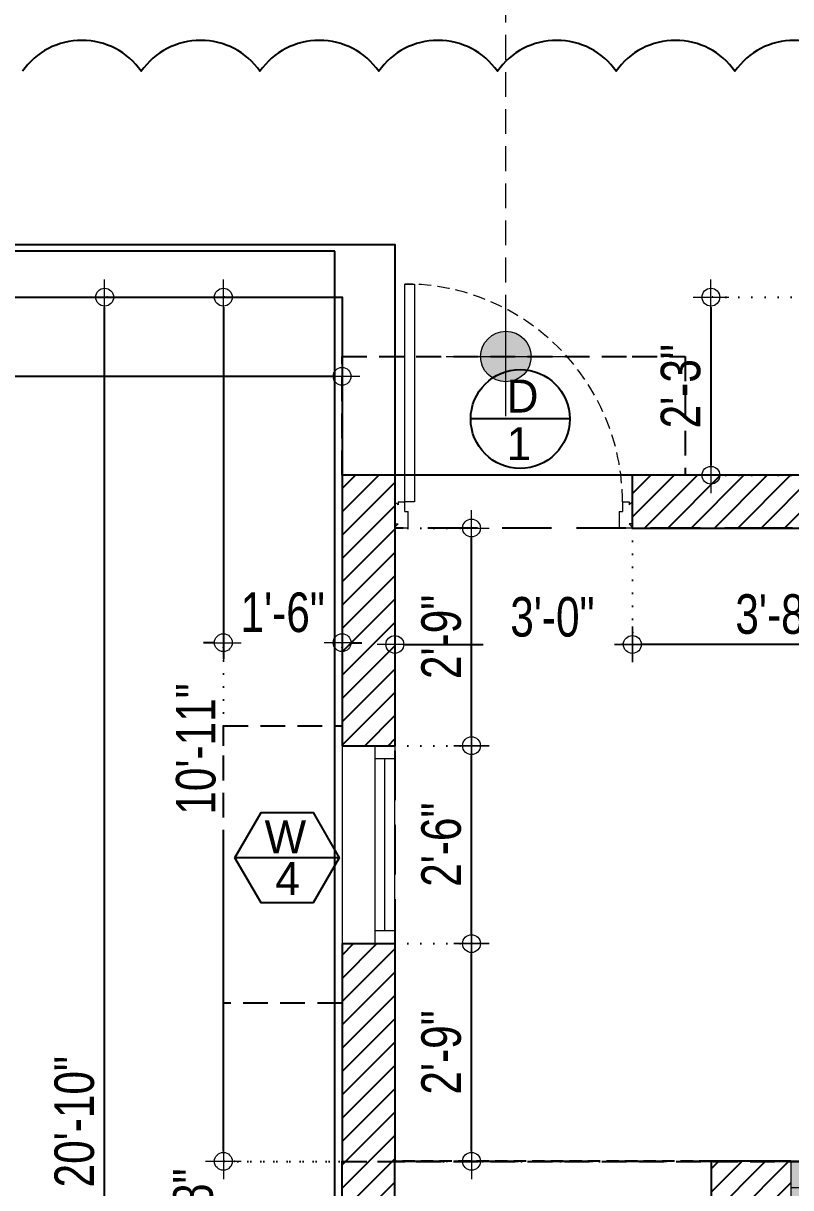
# Model space of a CAD drawing. Header units: inches. Extents: x 13 to 21264, y -72369 to -55.
# Drawn here: x 7017.3 to 7133.6, y -71150.6 to -70974.1 of the extents above; entities that cross this region are included whole.
import ezdxf

# ---------------------------------------------------------------- set-up
doc = ezdxf.new("R2010")
doc.units = ezdxf.units.IN
doc.header["$LTSCALE"] = 15
doc.header["$MEASUREMENT"] = 0
doc.header["$PDMODE"] = 34
for name, pattern in [('DOT2', [0.125, 0, -0.125]), ('HIDDEN', [0.375, 0.25, -0.125]), ('HIDDEN2', [0.1875, 0.125, -0.0625])]:
    doc.linetypes.add(name, pattern=pattern)
doc.layers.get('0').update_dxf_attribs({"linetype": 'CONTINUOUS', "lineweight": 13})
doc.layers.get('DEFPOINTS').update_dxf_attribs({"linetype": 'CONTINUOUS', "lineweight": 13})
for name, color, linetype, lineweight in [('AR-COL-TYP', 2, 'CONTINUOUS', 13), ('DOOR', 17, 'CONTINUOUS', 13), ('INNER DIM', 30, 'CONTINUOUS', 13), ('WIN', 152, 'CONTINUOUS', 13)]:
    doc.layers.add(name, color=color, linetype=linetype, lineweight=lineweight)
doc.layers.add('BOXTEXT', color=232, linetype='CONTINUOUS', true_color=0xbd005e)
doc.styles.add('rob', font='')
doc.styles.add('RS', font='', dxfattribs={"width": 0.8})
doc.styles.get('rob').set_extended_font_data('Century Gothic')
doc.styles.get('RS').set_extended_font_data('Century Gothic')
doc.dimstyles.new('SECTION DIM', dxfattribs={"dimscale": 0.6, "dimtxt": 9, "dimasz": 2, "dimexe": 0, "dimexo": 0, "dimgap": 1, "dimtad": 1, "dimzin": 3, "dimdsep": 46, "dimlunit": 4, "dimtxsty": 'RS', "dimblk1": 'CUT', "dimblk2": 'CUT', "dimsah": 1, "dimcen": 0, "dimclrd": 251, "dimclre": 21, "dimclrt": 4, "dimadec": 0, "dimazin": 0, "dimtfac": 1, "dimtix": 1, "dimtofl": 0, "dimtmove": 2, "dimatfit": 3, "dimfxl": 0, "dimtolj": 1, "dimtzin": 3, "dimarcsym": 0})
doc.dimstyles.new('WORKING DIM-altura', dxfattribs={"dimscale": 0, "dimtxt": 6, "dimasz": 1.5, "dimexe": 0, "dimexo": 0, "dimgap": 2, "dimtad": 1, "dimzin": 3, "dimdsep": 46, "dimlunit": 4, "dimtxsty": 'RS', "dimblk1": 'CUT-15', "dimblk2": 'CUT-15', "dimsah": 1, "dimcen": 0, "dimclrd": 49, "dimclre": 109, "dimclrt": 41, "dimadec": 0, "dimazin": 0, "dimtfac": 0.75, "dimtix": 1, "dimtofl": 0, "dimtmove": 2, "dimatfit": 2, "dimldrblk": 'CUT-15', "dimfxl": 1, "dimtolj": 1, "dimtzin": 3, "dimlwd": -1, "dimlwe": -1, "dimarcsym": 0})
pattern_1 = [(45, (12408.4696, -1712.1522), (-1.76776695, 1.76776695), [])]

# ---------------------------------------------------------------- blocks, each defined once
blk = doc.blocks.new('*U142')
at = {"layer": 'WIN', "ltscale": 2}
for p, q in [((0, 0), (30, 0)), ((2, -5), (0, -5)), ((0, -5), (0, -8)), ((28, -5), (2, -5)), ((2, -8), (2, -5)), ((30, -5), (28, -5)), ((28, -5), (28, -8)), ((30, -8), (30, -5)), ((28, -6.5), (2, -6.5)), ((0, -8), (2, -8)), ((28, -8), (2, -8)), ((28, -8), (30, -8))]:
    blk.add_line(p, q, dxfattribs=at)
blk = doc.blocks.new('ty col')
at = {"layer": 'AR-COL-TYP'}
h = blk.add_hatch(color=250, dxfattribs=at)
h.dxf.hatch_style = 1
h.paths.add_polyline_path([(-4.02, -20), (3.98, -20), (3.98, 4), (-4.02, 4)])
at = {"layer": 'AR-COL-TYP', "color": 5}
for p, q in [((-0.02, 4, 0), (-0.02, -20, 0)), ((-4.02, -16, 0), (3.98, -16, 0))]:
    blk.add_line(p, q, dxfattribs=at)
at = {"layer": 'AR-COL-TYP', "elevation": 0}
blk.add_lwpolyline([(-4.02, -20), (3.98, -20), (3.98, 4), (-4.02, 4)], close=True, dxfattribs=at)
blk = doc.blocks.new('CUT')
at = {"layer": 'INNER DIM', "color": 9}
blk.add_line((0, 1.8), (0, -1.8), dxfattribs=at)
at = {"layer": 'INNER DIM', "color": 8}
blk.add_line((-1.8, 0), (1.8, 0), dxfattribs=at)
at = {"layer": 'INNER DIM', "color": 9}
blk.add_circle((0, 0), 0.9, dxfattribs=at)
blk = doc.blocks.new('*D1279')
at = {"color": 0, "lineweight": -2, "transparency": 16777216}
for p, q in [((7047.6, -71145.14), (7047.6, -71143.64)), ((7047.6, -71156.14), (7047.6, -71157.64))]:
    blk.add_line(p, q, dxfattribs=at)
at = {"color": 21, "linetype": 'DOT2', "lineweight": -2, "transparency": 16777216}
for p, q in [((7108.6, -71146.64), (7047.6, -71146.64)), ((7065.6, -71154.64), (7047.6, -71154.64))]:
    blk.add_line(p, q, dxfattribs=at)
at = {"layer": 'DEFPOINTS', "color": 0, "transparency": 16777216}
for p in [(7047.6, -71146.64), (7108.6, -71146.64, 0.01), (7065.6, -71154.64, 0.01)]:
    blk.add_point(p, dxfattribs=at)
at = {"color": 0, "lineweight": -2, "transparency": 16777216, "xscale": 1.5, "yscale": 1.5, "zscale": 1.5}
for p, rotation in [((7047.6, -71146.64), 270), ((7047.6, -71154.64), 90)]:
    blk.add_blockref('CUT', p, dxfattribs=dict(at, rotation=rotation))
at = {"color": 0, "lineweight": -2, "transparency": 16777216, "insert": (7043.03, -71150.64), "char_height": 6, "attachment_point": 5, "rotation": 90, "style": 'RS'}
blk.add_mtext('\\A1;8"', dxfattribs=at)
blk = doc.blocks.new('*D1280')
at = {"color": 21, "linetype": 'DOT2', "lineweight": -2, "transparency": 16777216}
for p, q in [((7065.6, -71015.63), (7029.6, -71015.63)), ((7069.6, -71265.63), (7029.6, -71265.63))]:
    blk.add_line(p, q, dxfattribs=at)
at = {"color": 0, "lineweight": -2, "transparency": 16777216}
blk.add_line((7029.6, -71264.13), (7029.6, -71017.13), dxfattribs=at)
at = {"layer": 'DEFPOINTS', "color": 0, "transparency": 16777216}
for p in [(7029.6, -71015.63), (7065.6, -71015.63, 0.01), (7069.6, -71265.63, 0.01)]:
    blk.add_point(p, dxfattribs=at)
at = {"color": 0, "lineweight": -2, "transparency": 16777216, "xscale": 1.5, "yscale": 1.5, "zscale": 1.5}
for p, rotation in [((7029.6, -71015.63), 90), ((7029.6, -71265.63), 270)]:
    blk.add_blockref('CUT', p, dxfattribs=dict(at, rotation=rotation))
at = {"color": 0, "lineweight": -2, "transparency": 16777216, "insert": (7025.03, -71140.63), "char_height": 6, "attachment_point": 5, "rotation": 90, "style": 'RS'}
blk.add_mtext('\\A1;20\'-10"', dxfattribs=at)
blk = doc.blocks.new('*D1309')
at = {"color": 21, "linetype": 'DOT2', "lineweight": -2, "transparency": 16777216}
for p, q in [((6797.61, -71015.63), (6797.61, -71027.63)), ((7065.6, -71015.63), (7065.6, -71027.63))]:
    blk.add_line(p, q, dxfattribs=at)
at = {"color": 0, "lineweight": -2, "transparency": 16777216}
blk.add_line((6799.11, -71027.63), (7064.1, -71027.63), dxfattribs=at)
at = {"layer": 'DEFPOINTS', "color": 0, "transparency": 16777216}
for p in [(6797.61, -71015.63), (7065.6, -71015.63, 0.01), (7065.6, -71027.63)]:
    blk.add_point(p, dxfattribs=at)
at = {"color": 0, "lineweight": -2, "transparency": 16777216, "xscale": 1.5, "yscale": 1.5, "zscale": 1.5, "rotation": 180}
blk.add_blockref('CUT', (6797.61, -71027.63), dxfattribs=at)
at = {"color": 0, "lineweight": -2, "transparency": 16777216, "xscale": 1.5, "yscale": 1.5, "zscale": 1.5}
blk.add_blockref('CUT', (7065.6, -71027.63), dxfattribs=at)
at = {"color": 0, "lineweight": -2, "transparency": 16777216, "insert": (6931.61, -71023.06), "char_height": 6, "attachment_point": 5, "style": 'RS'}
blk.add_mtext('\\A1;22\'-4"', dxfattribs=at)
blk = doc.blocks.new('*D1310')
at = {"color": 21, "linetype": 'DOT2', "lineweight": -2, "transparency": 16777216}
for p, q in [((7065.6, -71015.63), (7047.6, -71015.63)), ((7065.6, -71146.64), (7047.6, -71146.64))]:
    blk.add_line(p, q, dxfattribs=at)
at = {"color": 0, "lineweight": -2, "transparency": 16777216}
for p, q in [((7047.6, -71017.13), (7047.6, -71070.45)), ((7047.6, -71145.14), (7047.6, -71097.82))]:
    blk.add_line(p, q, dxfattribs=at)
at = {"layer": 'DEFPOINTS', "color": 0, "transparency": 16777216}
for p in [(7047.6, -71015.63), (7065.6, -71015.63, 0.01), (7065.6, -71146.64, 0.01)]:
    blk.add_point(p, dxfattribs=at)
at = {"color": 0, "lineweight": -2, "transparency": 16777216, "xscale": 1.5, "yscale": 1.5, "zscale": 1.5}
for p, rotation in [((7047.6, -71015.63), 90), ((7047.6, -71146.64), 270)]:
    blk.add_blockref('CUT', p, dxfattribs=dict(at, rotation=rotation))
at = {"color": 0, "lineweight": -2, "transparency": 16777216, "insert": (7043.45, -71084.13), "char_height": 6, "attachment_point": 5, "rotation": 90, "style": 'RS'}
blk.add_mtext('\\A1;10\'-11"', dxfattribs=at)
blk = doc.blocks.new('*D1361')
at = {"color": 21, "linetype": 'DOT2', "lineweight": -2, "transparency": 16777216}
for p, q in [((7073.6, -71050.63), (7073.6, -71068.28)), ((7109.61, -71050.63), (7109.61, -71068.28))]:
    blk.add_line(p, q, dxfattribs=at)
at = {"color": 251, "lineweight": -2, "transparency": 16777216}
for p, q in [((7075.1, -71068.28), (7087, -71068.28)), ((7108.11, -71068.28), (7107.97, -71068.28))]:
    blk.add_line(p, q, dxfattribs=at)
at = {"layer": 'DEFPOINTS', "color": 0, "transparency": 16777216}
for p in [(7073.6, -71050.63, -0.01), (7109.61, -71050.63, -0.01), (7073.6, -71068.28)]:
    blk.add_point(p, dxfattribs=at)
at = {"color": 251, "lineweight": -2, "transparency": 16777216, "xscale": 1.5, "yscale": 1.5, "zscale": 1.5}
for p, rotation in [((7073.6, -71068.28), 179.9999595723075), ((7109.61, -71068.28), 359.9999595723074)]:
    blk.add_blockref('CUT', p, dxfattribs=dict(at, rotation=rotation))
at = {"color": 0, "lineweight": -2, "transparency": 16777216, "insert": (7097.49, -71064.13), "char_height": 6, "attachment_point": 5, "rotation": 360, "style": 'RS'}
blk.add_mtext('\\A1;3\'-0"', dxfattribs=at)
blk = doc.blocks.new('*D1363')
at = {"color": 251, "lineweight": -2, "transparency": 16777216}
for p, q in [((7046.1, -71068.01), (7044.6, -71068.01)), ((7067.1, -71068.01), (7068.6, -71068.01))]:
    blk.add_line(p, q, dxfattribs=at)
at = {"color": 21, "linetype": 'DOT2', "lineweight": -2, "transparency": 16777216}
for p, q in [((7047.6, -71080.63), (7047.6, -71068.01)), ((7065.6, -71080.63), (7065.6, -71068.01))]:
    blk.add_line(p, q, dxfattribs=at)
at = {"layer": 'DEFPOINTS', "color": 0, "transparency": 16777216}
for p in [(7047.6, -71068.01), (7047.6, -71080.63), (7065.6, -71080.63)]:
    blk.add_point(p, dxfattribs=at)
at = {"color": 251, "lineweight": -2, "transparency": 16777216, "xscale": 1.5, "yscale": 1.5, "zscale": 1.5}
for p, rotation in [((7047.6, -71068.01), 359.9997360765959), ((7065.6, -71068.01), 179.9997360765959)]:
    blk.add_blockref('CUT', p, dxfattribs=dict(at, rotation=rotation))
at = {"color": 0, "lineweight": -2, "transparency": 16777216, "insert": (7056.6, -71063.44), "char_height": 6, "attachment_point": 5, "rotation": 359.9997, "style": 'RS'}
blk.add_mtext('\\A1;1\'-6"', dxfattribs=at)
blk = doc.blocks.new('*D1369')
at = {"color": 21, "linetype": 'DOT2', "lineweight": -2, "transparency": 16777216}
for p, q in [((7137.62, -71015.63), (7121.52, -71015.63)), ((7137.62, -71042.63), (7121.52, -71042.63))]:
    blk.add_line(p, q, dxfattribs=at)
at = {"color": 251, "lineweight": -2, "transparency": 16777216}
blk.add_line((7121.52, -71017.13), (7121.52, -71041.13), dxfattribs=at)
at = {"layer": 'DEFPOINTS', "color": 0, "transparency": 16777216}
for p in [(7137.62, -71015.63, -0.02), (7121.52, -71042.63), (7137.62, -71042.63, -0.01)]:
    blk.add_point(p, dxfattribs=at)
at = {"color": 251, "lineweight": -2, "transparency": 16777216, "xscale": 1.5, "yscale": 1.5, "zscale": 1.5}
for p, rotation in [((7121.52, -71015.63), 90), ((7121.52, -71042.63), 270)]:
    blk.add_blockref('CUT', p, dxfattribs=dict(at, rotation=rotation))
at = {"color": 0, "lineweight": -2, "transparency": 16777216, "insert": (7116.95, -71029.13), "char_height": 6, "attachment_point": 5, "rotation": 90, "style": 'RS'}
blk.add_mtext('\\A1;2\'-3"', dxfattribs=at)
blk = doc.blocks.new('36-dp')
at = {"layer": 'DOOR', "color": 247}
for p, q in [((-36, 0.125), (-34, 0.125)), ((-36, 0), (-36, 0.125)), ((-36, 0), (-35.5, -0.5)), ((-34, -2.375), (-34, 0.125)), ((-2, 0.125), (-2, -2.375)), ((-2, 0.125), (0, 0.125)), ((0, 0), (-0.5, -0.5)), ((0, 0.125), (0, 0)), ((-36, -3.875), (-36, -0.5)), ((-36, -0.5), (-35.5, -0.5)), ((0, -0.5), (-0.5, -0.5)), ((0, -0.5), (0, -3.875)), ((-36, -3.875), (-35.5, -3.375)), ((-35.5, -3.875), (-35.5, -3.375)), ((-34.5, -3.875), (-34.5, -2.375)), ((-34, -2.375), (-34.5, -2.375)), ((-1.5, -2.375), (-2, -2.375)), ((-1.5, -2.375), (-1.5, -3.875)), ((0, -3.875), (-0.5, -3.375)), ((-0.5, -3.875), (-0.5, -3.375)), ((-34.5, -3.875), (-35.5, -3.875)), ((-0.5, -3.875), (-1.5, -3.875))]:
    blk.add_line(p, q, dxfattribs=at)
blk.add_lwpolyline([(-1.5, -3.875), (-1.5, -36.875), (-3, -36.875), (-3, -3.875)], close=True, dxfattribs=at)
at = {"layer": 'DOOR', "color": 247, "linetype": 'HIDDEN2'}
blk.add_arc((-1.5, -3.875), 33, 180, 270, dxfattribs=at)
blk = doc.blocks.new('D1...')
at = {"layer": 'BOXTEXT'}
blk.add_line((7.5, 0), (-7.5, 0), dxfattribs=at)
blk.add_circle((0, 0), 7.5, dxfattribs=at)
at = {"layer": 'BOXTEXT', "style": 'rob'}
for s, p in [('D', (-2.06, 0.98)), ('1', (-2.06, -6.24))]:
    blk.add_text(s, height=5, dxfattribs=at).set_placement(p)
blk = doc.blocks.new('*D1220')
at = {"color": 21, "linetype": 'DOT2', "lineweight": -2, "transparency": 16777216}
for p, q in [((7109.61, -71050.63), (7109.61, -71068.28)), ((7153.62, -71050.64), (7153.62, -71068.29))]:
    blk.add_line(p, q, dxfattribs=at)
at = {"color": 251, "lineweight": -2, "transparency": 16777216}
blk.add_line((7152.12, -71068.29), (7111.11, -71068.28), dxfattribs=at)
at = {"layer": 'DEFPOINTS', "color": 0, "transparency": 16777216}
for p in [(7109.61, -71050.63, -0.01), (7153.62, -71050.64, -0.03), (7109.61, -71068.28)]:
    blk.add_point(p, dxfattribs=at)
at = {"color": 251, "lineweight": -2, "transparency": 16777216, "xscale": 1.5, "yscale": 1.5, "zscale": 1.5}
for p, rotation in [((7109.61, -71068.28), 179.9940647429959), ((7153.62, -71068.29), 359.9940647429959)]:
    blk.add_blockref('CUT', p, dxfattribs=dict(at, rotation=rotation))
at = {"color": 0, "lineweight": -2, "transparency": 16777216, "insert": (7131.61, -71063.71), "char_height": 6, "attachment_point": 5, "rotation": 359.9941, "style": 'RS'}
blk.add_mtext('\\A1;3\'-8"', dxfattribs=at)
blk = doc.blocks.new('*D1221')
at = {"color": 21, "linetype": 'DOT2', "lineweight": -2, "transparency": 16777216}
for p, q in [((7073.6, -71050.63), (7085.22, -71050.63)), ((7073.6, -71083.63), (7085.22, -71083.63))]:
    blk.add_line(p, q, dxfattribs=at)
at = {"color": 251, "lineweight": -2, "transparency": 16777216}
blk.add_line((7085.22, -71082.13), (7085.22, -71052.13), dxfattribs=at)
at = {"layer": 'DEFPOINTS', "color": 0, "transparency": 16777216}
for p in [(7073.6, -71050.63, -0.01), (7085.22, -71050.63), (7073.6, -71083.63)]:
    blk.add_point(p, dxfattribs=at)
at = {"color": 251, "lineweight": -2, "transparency": 16777216, "xscale": 1.5, "yscale": 1.5, "zscale": 1.5}
for p, rotation in [((7085.22, -71050.63), 90), ((7085.22, -71083.63), 270)]:
    blk.add_blockref('CUT', p, dxfattribs=dict(at, rotation=rotation))
at = {"color": 0, "lineweight": -2, "transparency": 16777216, "insert": (7080.65, -71067.13), "char_height": 6, "attachment_point": 5, "rotation": 90, "style": 'RS'}
blk.add_mtext('\\A1;2\'-9"', dxfattribs=at)
blk = doc.blocks.new('*D1222')
at = {"color": 21, "linetype": 'DOT2', "lineweight": -2, "transparency": 16777216}
for p, q in [((7073.6, -71083.63), (7085.22, -71083.63)), ((7073.6, -71113.63), (7085.22, -71113.63))]:
    blk.add_line(p, q, dxfattribs=at)
at = {"color": 251, "lineweight": -2, "transparency": 16777216}
blk.add_line((7085.22, -71112.13), (7085.22, -71085.13), dxfattribs=at)
at = {"layer": 'DEFPOINTS', "color": 0, "transparency": 16777216}
for p in [(7073.6, -71083.63, -0.01), (7085.22, -71083.63), (7073.6, -71113.63)]:
    blk.add_point(p, dxfattribs=at)
at = {"color": 251, "lineweight": -2, "transparency": 16777216, "xscale": 1.5, "yscale": 1.5, "zscale": 1.5}
for p, rotation in [((7085.22, -71083.63), 90), ((7085.22, -71113.63), 270)]:
    blk.add_blockref('CUT', p, dxfattribs=dict(at, rotation=rotation))
at = {"color": 0, "lineweight": -2, "transparency": 16777216, "insert": (7080.65, -71098.63), "char_height": 6, "attachment_point": 5, "rotation": 90, "style": 'RS'}
blk.add_mtext('\\A1;2\'-6"', dxfattribs=at)
blk = doc.blocks.new('*D1223')
at = {"color": 21, "linetype": 'DOT2', "lineweight": -2, "transparency": 16777216}
for p, q in [((7073.6, -71113.63), (7085.22, -71113.63)), ((7073.6, -71146.63), (7085.22, -71146.63))]:
    blk.add_line(p, q, dxfattribs=at)
at = {"color": 251, "lineweight": -2, "transparency": 16777216}
blk.add_line((7085.22, -71145.13), (7085.22, -71115.13), dxfattribs=at)
at = {"layer": 'DEFPOINTS', "color": 0, "transparency": 16777216}
for p in [(7073.6, -71113.63, -0.01), (7085.22, -71113.63), (7073.6, -71146.63)]:
    blk.add_point(p, dxfattribs=at)
at = {"color": 251, "lineweight": -2, "transparency": 16777216, "xscale": 1.5, "yscale": 1.5, "zscale": 1.5}
for p, rotation in [((7085.22, -71113.63), 90), ((7085.22, -71146.63), 270)]:
    blk.add_blockref('CUT', p, dxfattribs=dict(at, rotation=rotation))
at = {"color": 0, "lineweight": -2, "transparency": 16777216, "insert": (7080.65, -71130.13), "char_height": 6, "attachment_point": 5, "rotation": 90, "style": 'RS'}
blk.add_mtext('\\A1;2\'-9"', dxfattribs=at)
blk = doc.blocks.new('A$C470379A0')
at = {"layer": 'BOXTEXT'}
blk.add_line((15.78, 7.22), (0, 7.22), dxfattribs=at)
blk.add_lwpolyline([(0, 7.22), (3.95, 14.05), (11.84, 14.05), (15.78, 7.22), (11.84, 0.39), (3.95, 0.39)], close=True, dxfattribs=at)
at = {"layer": 'BOXTEXT', "style": 'rob'}
for s, p in [('W', (4.49, 7.89)), ('4', (6.11, 1.56))]:
    blk.add_text(s, height=5, dxfattribs=at).set_placement(p)
blk = doc.blocks.new('CUT-15')
h = blk.add_hatch(color=256)
h.dxf.hatch_style = 1
edge = h.paths.add_edge_path()
edge.add_arc((0, 0), 0.638, -180, 180)
for p, q in [((0, -1.509), (0, 1.509)), ((1.509, 0), (-1.509, 0))]:
    blk.add_line(p, q)
blk.add_circle((0, 0), 0.638)

msp = doc.modelspace()

# ---------------------------------------------------------------- hatches: boundary and pattern name
at = {"lineweight": -2, "ltscale": 3}
h = msp.add_hatch(dxfattribs=at)
h.set_pattern_fill('ANSI31', color=0, scale=20)
h.set_pattern_definition(pattern_1)
h.paths.add_polyline_path([(7065.602, -71083.634), (7073.602, -71083.634), (7073.602, -71042.635), (7065.602, -71042.635)])
h.paths.add_polyline_path([(7073.601, -71113.634), (7065.601, -71113.634), (7065.602, -71265.634), (7073.602, -71265.634)])
h = msp.add_hatch(dxfattribs=at)
h.set_pattern_fill('ANSI31', color=0, scale=20)
h.set_pattern_definition([(45, (-16535.9974, -67082.0364), (-1.76776695, 1.76776695), [])])
h.paths.add_polyline_path([(7073.602, -71050.635), (7073.602, -71042.635), (7073.602, -71042.635)])
h.paths.add_polyline_path([(7109.61, -71042.635), (7109.61, -71050.635), (7153.618, -71050.635), (7153.618, -71042.635)])
h = msp.add_hatch(dxfattribs=at)
h.set_pattern_fill('ANSI31', color=0, scale=20)
h.set_pattern_definition(pattern_1)
h.paths.add_polyline_path([(7121.616, -71146.635), (7121.616, -71154.635), (7133.614, -71154.635), (7133.614, -71146.635)])

# ---------------------------------------------------------------- linework, layer by layer
at = {"color": 0, "lineweight": -2}
for p, q in [((7065.602, -71042.635, -0.009), (7065.601, -71083.634, -0.009)), ((7073.602, -71042.635, -0.009), (7065.602, -71042.635, -0.009)), ((7073.602, -71042.635, -0.017), (7073.601, -71083.634, -0.009)), ((7153.618, -71042.635, -0.009), (7109.61, -71042.635, -0.009)), ((7065.601, -71083.634), (7073.602, -71083.634)), ((7065.601, -71113.634, -0.009), (7065.601, -71146.635, -0.009)), ((7065.601, -71113.634), (7073.602, -71113.634)), ((7073.601, -71113.634, -0.009), (7073.601, -71146.635, -0.009))]:
    msp.add_line(p, q, dxfattribs=at)
at = {"color": 0, "lineweight": -2, "ltscale": 3}
for points, elevation in [([(6673.619, -70575.626), (6673.619, -70947.634), (6797.616, -70947.634), (6797.615, -71015.633), (7065.602, -71015.635), (7065.602, -71042.635)], -0.017), ([(6681.619, -70575.626), (6681.619, -70939.634), (6805.616, -70939.634), (6805.615, -71007.633), (7073.602, -71007.635), (7073.602, -71042.635)], -0.017), ([(7065.602, -71265.634), (7065.602, -71146.635)], -0.017), ([(7073.602, -71265.634), (7073.603, -71146.635)], -0.017), ([(7133.614, -71146.635), (7121.616, -71146.634)], -0.003), ([(7121.616, -71154.634), (7121.616, -71146.634)], -0.001)]:
    msp.add_lwpolyline(points, dxfattribs=dict(at, elevation=elevation))
msp.add_lwpolyline([(4943.194, -72094.491), (4943.194, -71345.76), (7064.498, -71345.76), (7064.498, -71008.659), (6807.215, -71008.659), (6807.215, -70939.717), (6654.7, -70939.717), (6654.7, -70580.336), (7472.95, -70580.336), (7472.95, -70936.992), (7273.404, -70936.992), (7273.404, -71006.061), (7273.404, -71340.974), (7303.229, -71340.974), (7303.229, -71313.444), (7488.636, -71313.444), (7488.636, -72103.233), (4942.843, -72103.233), (4942.843, -72093.122), (4942.843, -72090.418), (4943.213, -72090.418)], dxfattribs=at)
msp.add_lwpolyline([(7316.771, -70987.762, 0.5205671), (7305.151, -70981.382, 0.5205671), (7287.151, -70981.382, 0.5205671), (7269.151, -70981.382, 0.5205671), (7251.151, -70981.382, 0.5205671), (7233.151, -70981.382, 0.5205671), (7215.151, -70981.382, 0.5205671), (7197.151, -70981.382, 0.5205671), (7179.151, -70981.382, 0.5205671), (7161.151, -70981.382, 0.5205671), (7143.151, -70981.382, 0.5205671), (7125.151, -70981.382, 0.5205671), (7107.151, -70981.382, 0.5205671), (7089.151, -70981.382, 0.5205671), (7071.151, -70981.382, 0.5205671), (7053.151, -70981.382, 0.5205671), (7035.151, -70981.382, 0.5205671), (7017.151, -70981.382, 0.5205671)], format="xyb", dxfattribs=at)
at = {"color": 0, "linetype": 'HIDDEN', "lineweight": -2, "elevation": -0.009}
msp.add_lwpolyline([(7065.602, -71042.635), (7065.602, -71024.635), (7109.602, -71024.635), (7117.602, -71024.635), (7117.602, -71042.635)], dxfattribs=at)
at = {"color": 0, "lineweight": -2, "elevation": -0.009}
for points in [[(7109.61, -71042.635), (7073.602, -71042.635)], [(7109.61, -71050.635), (7109.61, -71042.635)], [(7109.61, -71050.635), (7153.618, -71050.635)]]:
    msp.add_lwpolyline(points, dxfattribs=at)
at = {"color": 0, "linetype": 'HIDDEN', "lineweight": -2, "ltscale": 2, "elevation": -0.009}
msp.add_lwpolyline([(7153.618, -71050.633), (7073.602, -71050.633), (7073.602, -71146.635), (7257.615, -71146.635), (7257.615, -71050.633), (7128.61, -71050.633)], dxfattribs=at)
at = {"color": 0, "linetype": 'HIDDEN', "lineweight": -2}
msp.add_lwpolyline([(7065.601, -71113.634), (7065.601, -71122.634), (7047.601, -71122.634), (7047.601, -71083.634), (7047.601, -71080.634), (7065.601, -71080.635)], dxfattribs=at)
at = {"color": 0, "linetype": 'HIDDEN', "lineweight": -2, "elevation": -0.009}
msp.add_lwpolyline([(7281.613, -71265.631), (7065.605, -71265.631), (7065.605, -71146.639), (7281.613, -71146.639)], close=True, dxfattribs=at)
at = {"color": 0, "linetype": 'HIDDEN', "lineweight": -2, "ltscale": 0.5, "elevation": -0.017}
msp.add_lwpolyline([(7121.616, -71146.634), (7073.602, -71146.635)], dxfattribs=at)

# ---------------------------------------------------------------- block references
at = {"color": 0, "linetype": 'ByBlock', "lineweight": -2, "xscale": 0.9999522030621434, "yscale": 0.9999522030621434, "zscale": 0.9999522030621434, "rotation": 180.0000646759478}
msp.add_blockref('36-dp', (7073.602, -71050.51, -0.009), dxfattribs=at)
at = {"color": 0, "linetype": 'ByBlock', "lineweight": -2}
for name, p in [('D1...', (7092.604, -71034.1, -0.014)), ('A$C470379A0', (7049.359, -71107.824, 0.022))]:
    msp.add_blockref(name, p, dxfattribs=at)
at = {"color": 0, "linetype": 'ByBlock', "lineweight": -2, "xscale": -1, "rotation": 90.00000194074741}
msp.add_blockref('*U142', (7065.601, -71083.634), dxfattribs=at)
at = {"color": 0, "linetype": 'ByBlock', "lineweight": -2, "rotation": 270.0000000333466}
msp.add_blockref('ty col', (7153.619, -71150.658, -0.003), dxfattribs=at)

# ---------------------------------------------------------------- dimensions: what is measured, and where the dimension line sits
at = {"color": 0, "lineweight": -2}
for base, p1, p2, picture, middle in [((7029.601, -71015.635, -0.014), (7069.601, -71265.634, -0.004), (7065.601, -71015.635, -0.009), '*D1280', (7025.03, -71140.634, -0.014)), ((7047.601, -71146.635, -0.009), (7065.601, -71154.635, -0.004), (7108.601, -71146.635, -0.004), '*D1279', (7043.03, -71150.635, -0.009))]:
    dim = msp.add_linear_dim(base=base, p1=p1, p2=p2, angle=90, dimstyle='SECTION DIM', override={"dimscale": 1, "dimtxt": 6, "dimasz": 1.5, "dimclrd": 0, "dimclrt": 0, "dimfxl": 2}, dxfattribs=at)
    dim.commit()
    dim.dimension.update_dxf_attribs({"geometry": picture, "text_midpoint": middle})
for base, p1, p2, angle, override, picture, middle, dimtype in [((7047.601, -71015.635, -0.009), (7065.601, -71146.635, -0.004), (7065.602, -71015.635, -0.004), 90, {"dimscale": 1, "dimtxt": 6, "dimasz": 1.5, "dimclrd": 0, "dimclrt": 0, "dimfxl": 2}, '*D1310', (7043.45, -71084.135, -0.009), 160), ((7073.602, -71068.284), (7109.61, -71050.635, -0.009), (7073.602, -71050.635, -0.009), 179.99996, {"dimscale": 1, "dimtxt": 6, "dimasz": 1.5, "dimclrt": 0, "dimfxl": 2, "dimtfill": 0, "dimtfillclr": 7}, '*D1361', (7097.486, -71064.133), 161)]:
    dim = msp.add_linear_dim(base=base, p1=p1, p2=p2, angle=angle, dimstyle='SECTION DIM', override=override, dxfattribs=at)
    dim.commit()
    dim.dimension.update_dxf_attribs({"geometry": picture, "text_midpoint": middle, "dimtype": dimtype})
for p1, p2, distance, picture, middle in [((7137.618, -71015.633, -0.017), (7137.618, -71042.635, -0.009), -16.095, '*D1369', (7116.951, -71029.134)), ((7073.602, -71083.634), (7073.602, -71050.635, -0.009), -11.615, '*D1221', (7080.645, -71067.135)), ((7153.618, -71050.639, -0.026), (7109.61, -71050.635, -0.009), 17.649, '*D1220', (7131.613, -71063.714)), ((7065.601, -71080.635), (7047.601, -71080.634), -12.622, '*D1363', (7056.601, -71063.441)), ((7073.602, -71113.634), (7073.602, -71083.634, -0.009), -11.615, '*D1222', (7080.645, -71098.634)), ((7073.602, -71146.634), (7073.602, -71113.634, -0.009), -11.615, '*D1223', (7080.645, -71130.134))]:
    dim = msp.add_aligned_dim(p1=p1, p2=p2, distance=distance, dimstyle='SECTION DIM', override={"dimscale": 1, "dimtxt": 6, "dimasz": 1.5, "dimclrt": 0, "dimfxl": 2, "dimtfill": 0, "dimtfillclr": 7}, dxfattribs=at)
    dim.commit()
    dim.dimension.update_dxf_attribs({"geometry": picture, "text_midpoint": middle})
dim = msp.add_linear_dim(base=(7065.601, -71027.633, -0.009), p1=(6797.614, -71015.633, -0.009), p2=(7065.601, -71015.635, -0.004), dimstyle='SECTION DIM', override={"dimscale": 1, "dimtxt": 6, "dimasz": 1.5, "dimclrd": 0, "dimclrt": 0, "dimfxl": 2}, dxfattribs=at)
dim.commit()
dim.dimension.update_dxf_attribs({"geometry": '*D1309', "text_midpoint": (6931.608, -71023.062, -0.009)})

# ---------------------------------------------------------------- leaders
at = {"color": 0, "linetype": 'HIDDEN', "lineweight": -2}
msp.add_leader([(7090.43, -71024.635, -0.009), (7090.43, -70964.736, -0.009), (7041.674, -70964.736, -0.009)], dimstyle='WORKING DIM-altura', override={"dimscale": 1, "dimasz": 6, "dimtad": 0, "dimfxl": 0, "dimfxlon": 1, "dimarcsym": 2}, dxfattribs=at)

doc.saveas('drawing.dxf')
